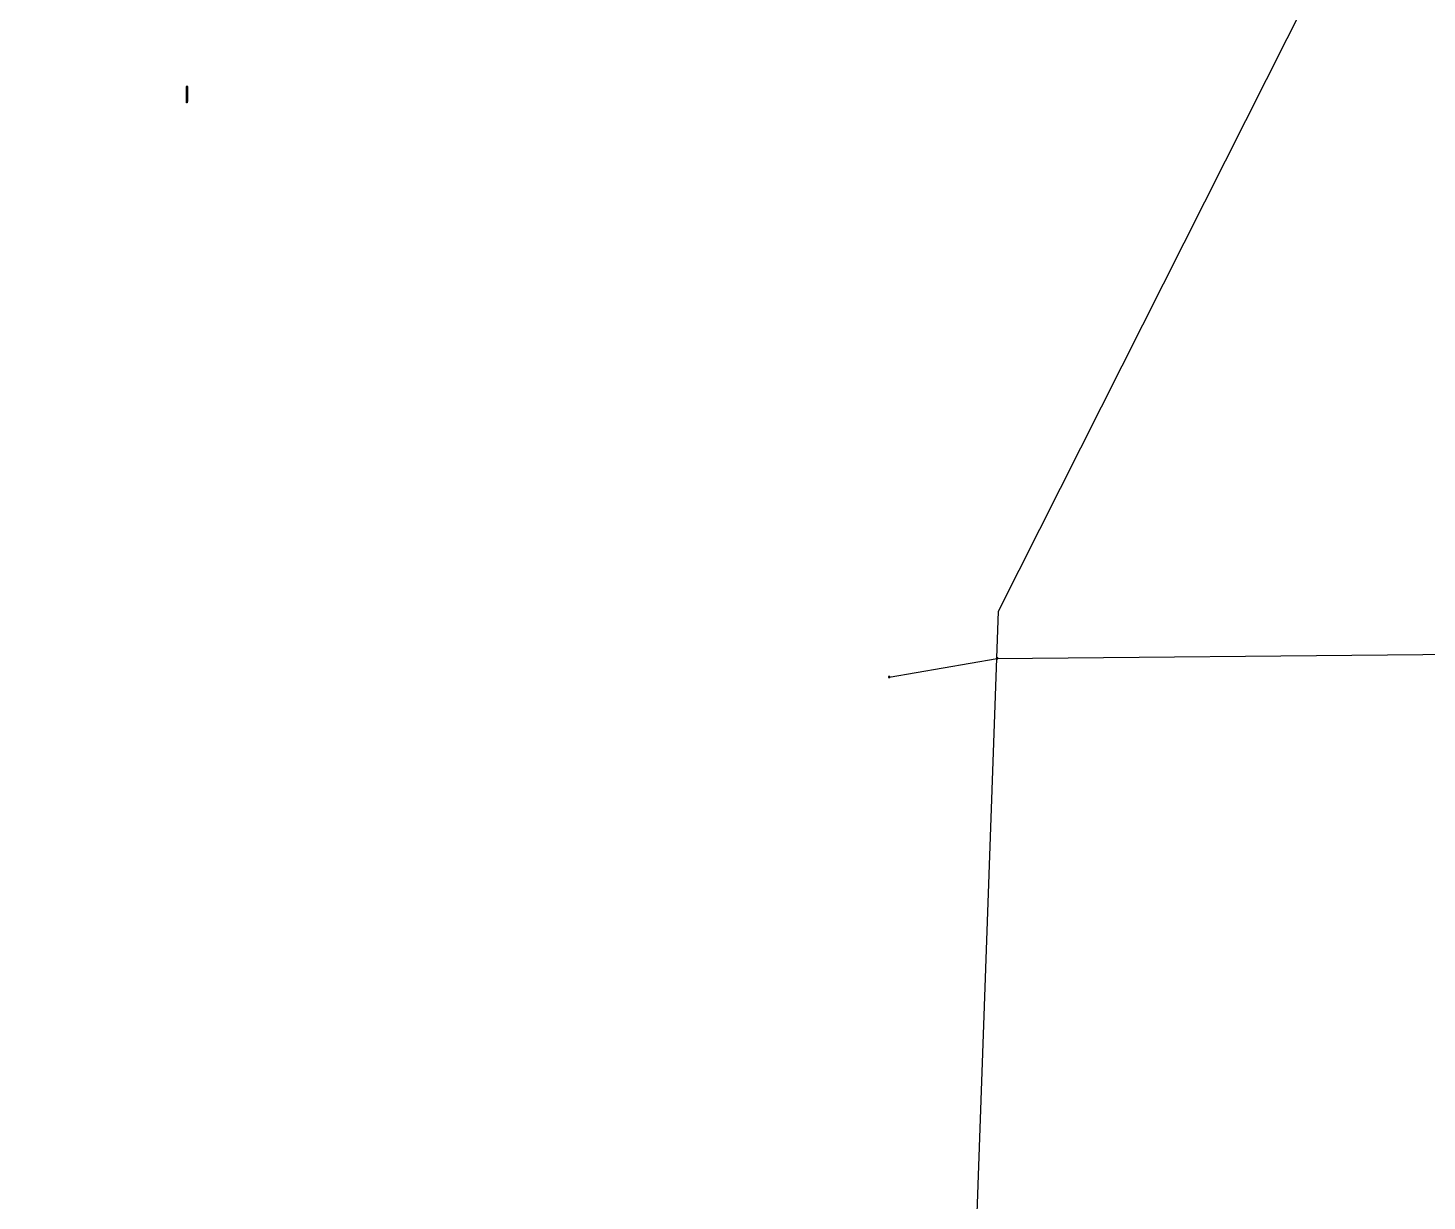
# Model space of a CAD drawing. Extents: x 691253 to 712810, y 6460221 to 6541096.
# Drawn here: x 701627 to 707218, y 6467888 to 6472578 of the extents above; entities that cross this region are included whole.
import ezdxf

# ---------------------------------------------------------------- set-up
doc = ezdxf.new("R2010")
doc.units = 0
doc.header["$MEASUREMENT"] = 0
doc.layers.get('0').update_dxf_attribs({"linetype": 'CONTINUOUS'})
doc.layers.add('telgprojekt', color=1, linetype='CONTINUOUS')

msp = doc.modelspace()

# ---------------------------------------------------------------- linework, layer by layer
at = {"color": 2, "linetype": 'Continuous'}
for p, q in [((702259.6, 6472338, 58), (702265.6, 6472344, 58)), ((702259.6, 6472338.2, 58), (702265.4, 6472344, 58)), ((702259.6, 6472338.3, 58), (702265.2, 6472344, 58)), ((702259.6, 6472338.5, 58), (702265, 6472344, 58)), ((702259.6, 6472338.7, 58), (702264.9, 6472344, 58)), ((702259.6, 6472338.9, 58), (702264.7, 6472344, 58)), ((702259.6, 6472339.1, 58), (702264.5, 6472344, 58)), ((702259.6, 6472339.2, 58), (702264.3, 6472344, 58)), ((702259.6, 6472339.4, 58), (702264.1, 6472344, 58)), ((702259.6, 6472339.6, 58), (702264, 6472344, 58)), ((702259.6, 6472339.8, 58), (702263.8, 6472344, 58)), ((702259.6, 6472339.9, 58), (702263.6, 6472344, 58)), ((702259.6, 6472340.1, 58), (702263.4, 6472344, 58)), ((702259.6, 6472340.3, 58), (702263.3, 6472344, 58)), ((702259.6, 6472340.5, 58), (702263.1, 6472344, 58)), ((702259.6, 6472340.6, 58), (702262.9, 6472344, 58)), ((702259.6, 6472340.8, 58), (702262.7, 6472344, 58)), ((702259.6, 6472341, 58), (702262.6, 6472344, 58)), ((702259.6, 6472341.2, 58), (702262.4, 6472344, 58)), ((702259.6, 6472341.4, 58), (702262.2, 6472344, 58)), ((702259.6, 6472341.5, 58), (702262, 6472344, 58)), ((702259.6, 6472341.7, 58), (702261.8, 6472344, 58)), ((702259.6, 6472341.9, 58), (702261.7, 6472344, 58)), ((702259.6, 6472342.1, 58), (702261.5, 6472344, 58)), ((702259.6, 6472342.2, 58), (702261.3, 6472344, 58)), ((702259.6, 6472342.4, 58), (702261.1, 6472344, 58)), ((702259.6, 6472342.6, 58), (702261, 6472344, 58)), ((702259.6, 6472342.8, 58), (702260.8, 6472344, 58)), ((702259.6, 6472342.9, 58), (702260.6, 6472344, 58)), ((702259.6, 6472343.1, 58), (702260.4, 6472344, 58)), ((702259.6, 6472343.3, 58), (702260.3, 6472344, 58)), ((702259.6, 6472343.5, 58), (702260.1, 6472344, 58)), ((702259.6, 6472343.6, 58), (702259.9, 6472344, 58)), ((702259.6, 6472343.8, 58), (702259.7, 6472344, 58)), ((702259.6, 6472337.8, 58), (702265.6, 6472343.8, 58)), ((702259.6, 6472337.6, 58), (702265.6, 6472343.6, 58)), ((702259.6, 6472337.5, 58), (702265.6, 6472343.5, 58)), ((702259.6, 6472337.3, 58), (702265.6, 6472343.3, 58)), ((702259.6, 6472337.1, 58), (702265.6, 6472343.1, 58)), ((702259.6, 6472336.9, 58), (702265.6, 6472342.9, 58)), ((702259.6, 6472336.8, 58), (702265.6, 6472342.8, 58)), ((702259.6, 6472336.6, 58), (702265.6, 6472342.6, 58)), ((702259.6, 6472336.4, 58), (702265.6, 6472342.4, 58)), ((702259.6, 6472336.2, 58), (702265.6, 6472342.2, 58)), ((702259.6, 6472336.1, 58), (702265.6, 6472342, 58)), ((702259.6, 6472335.9, 58), (702265.6, 6472341.9, 58)), ((702259.6, 6472335.7, 58), (702265.6, 6472341.7, 58)), ((702259.6, 6472335.5, 58), (702265.6, 6472341.5, 58)), ((702259.6, 6472335.3, 58), (702265.6, 6472341.3, 58)), ((702259.6, 6472335.2, 58), (702265.6, 6472341.2, 58)), ((702259.6, 6472335, 58), (702265.6, 6472341, 58)), ((702259.6, 6472334.8, 58), (702265.6, 6472340.8, 58)), ((702259.6, 6472334.6, 58), (702265.6, 6472340.6, 58)), ((702259.6, 6472334.5, 58), (702265.6, 6472340.5, 58)), ((702259.6, 6472334.3, 58), (702265.6, 6472340.3, 58)), ((702259.6, 6472334.1, 58), (702265.6, 6472340.1, 58)), ((702259.6, 6472333.9, 58), (702265.6, 6472339.9, 58)), ((702259.6, 6472333.8, 58), (702265.6, 6472339.8, 58)), ((702259.6, 6472333.6, 58), (702265.6, 6472339.6, 58)), ((702259.6, 6472333.4, 58), (702265.6, 6472339.4, 58)), ((702259.6, 6472333.2, 58), (702265.6, 6472339.2, 58)), ((702259.6, 6472333, 58), (702265.6, 6472339, 58)), ((702259.6, 6472332.9, 58), (702265.6, 6472338.9, 58)), ((702259.6, 6472332.7, 58), (702265.6, 6472338.7, 58)), ((702259.6, 6472332.5, 58), (702265.6, 6472338.5, 58)), ((702259.6, 6472332.3, 58), (702265.6, 6472338.3, 58)), ((702259.6, 6472332.2, 58), (702265.6, 6472338.2, 58)), ((702259.6, 6472332, 58), (702265.6, 6472338, 58)), ((702259.6, 6472331.8, 58), (702265.6, 6472337.8, 58)), ((702259.6, 6472331.6, 58), (702265.6, 6472337.6, 58)), ((702259.6, 6472331.5, 58), (702265.6, 6472337.5, 58)), ((702259.6, 6472331.3, 58), (702265.6, 6472337.3, 58)), ((702259.6, 6472331.1, 58), (702265.6, 6472337.1, 58)), ((702259.6, 6472330.9, 58), (702265.6, 6472336.9, 58)), ((702259.6, 6472330.7, 58), (702265.6, 6472336.7, 58)), ((702259.6, 6472330.6, 58), (702265.6, 6472336.6, 58)), ((702259.6, 6472330.4, 58), (702265.6, 6472336.4, 58)), ((702259.6, 6472330.2, 58), (702265.6, 6472336.2, 58)), ((702259.6, 6472330, 58), (702265.6, 6472336, 58)), ((702259.6, 6472329.9, 58), (702265.6, 6472335.9, 58)), ((702259.6, 6472329.7, 58), (702265.6, 6472335.7, 58)), ((702259.6, 6472329.5, 58), (702265.6, 6472335.5, 58)), ((702259.6, 6472329.3, 58), (702265.6, 6472335.3, 58)), ((702259.6, 6472329.2, 58), (702265.6, 6472335.2, 58)), ((702259.6, 6472329, 58), (702265.6, 6472335, 58)), ((702259.6, 6472328.8, 58), (702265.6, 6472334.8, 58)), ((702259.6, 6472328.6, 58), (702265.6, 6472334.6, 58)), ((702259.6, 6472328.5, 58), (702265.6, 6472334.4, 58)), ((702259.6, 6472328.3, 58), (702265.6, 6472334.3, 58)), ((702259.6, 6472328.1, 58), (702265.6, 6472334.1, 58)), ((702259.6, 6472327.9, 58), (702265.6, 6472333.9, 58)), ((702259.6, 6472327.7, 58), (702265.6, 6472333.7, 58)), ((702259.6, 6472327.6, 58), (702265.6, 6472333.6, 58)), ((702259.6, 6472327.4, 58), (702265.6, 6472333.4, 58)), ((702259.6, 6472327.2, 58), (702265.6, 6472333.2, 58)), ((702259.6, 6472327, 58), (702265.6, 6472333, 58)), ((702259.6, 6472326.9, 58), (702265.6, 6472332.9, 58)), ((702259.6, 6472326.7, 58), (702265.6, 6472332.7, 58)), ((702259.6, 6472326.5, 58), (702265.6, 6472332.5, 58)), ((702259.6, 6472326.3, 58), (702265.6, 6472332.3, 58)), ((702259.6, 6472326.2, 58), (702265.6, 6472332.1, 58)), ((702259.6, 6472326, 58), (702265.6, 6472332, 58)), ((702259.6, 6472325.8, 58), (702265.6, 6472331.8, 58)), ((702259.6, 6472325.6, 58), (702265.6, 6472331.6, 58)), ((702259.6, 6472325.4, 58), (702265.6, 6472331.4, 58)), ((702259.6, 6472325.3, 58), (702265.6, 6472331.3, 58)), ((702259.6, 6472325.1, 58), (702265.6, 6472331.1, 58)), ((702259.6, 6472324.9, 58), (702265.6, 6472330.9, 58)), ((702259.6, 6472324.7, 58), (702265.6, 6472330.7, 58)), ((702259.6, 6472324.6, 58), (702265.6, 6472330.6, 58)), ((702259.6, 6472324.4, 58), (702265.6, 6472330.4, 58)), ((702259.6, 6472324.2, 58), (702265.6, 6472330.2, 58)), ((702259.6, 6472324, 58), (702265.6, 6472330, 58)), ((702259.6, 6472323.9, 58), (702265.6, 6472329.9, 58)), ((702259.6, 6472323.7, 58), (702265.6, 6472329.7, 58)), ((702259.6, 6472323.5, 58), (702265.6, 6472329.5, 58)), ((702259.6, 6472323.3, 58), (702265.6, 6472329.3, 58)), ((702259.6, 6472323.1, 58), (702265.6, 6472329.1, 58)), ((702259.6, 6472323, 58), (702265.6, 6472329, 58)), ((702259.6, 6472322.8, 58), (702265.6, 6472328.8, 58)), ((702259.6, 6472322.6, 58), (702265.6, 6472328.6, 58)), ((702259.6, 6472322.4, 58), (702265.6, 6472328.4, 58)), ((702259.6, 6472322.3, 58), (702265.6, 6472328.3, 58)), ((702259.6, 6472322.1, 58), (702265.6, 6472328.1, 58)), ((702259.6, 6472321.9, 58), (702265.6, 6472327.9, 58)), ((702259.6, 6472321.7, 58), (702265.6, 6472327.7, 58)), ((702259.6, 6472321.6, 58), (702265.6, 6472327.6, 58)), ((702259.6, 6472321.4, 58), (702265.6, 6472327.4, 58)), ((702259.6, 6472321.2, 58), (702265.6, 6472327.2, 58)), ((702259.6, 6472321, 58), (702265.6, 6472327, 58)), ((702259.6, 6472320.9, 58), (702265.6, 6472326.8, 58)), ((702259.6, 6472320.7, 58), (702265.6, 6472326.7, 58)), ((702259.6, 6472320.5, 58), (702265.6, 6472326.5, 58)), ((702259.6, 6472320.3, 58), (702265.6, 6472326.3, 58)), ((702259.6, 6472320.1, 58), (702265.6, 6472326.1, 58)), ((702259.6, 6472320, 58), (702265.6, 6472326, 58)), ((702259.6, 6472319.8, 58), (702265.6, 6472325.8, 58)), ((702259.6, 6472319.6, 58), (702265.6, 6472325.6, 58)), ((702259.6, 6472319.4, 58), (702265.6, 6472325.4, 58)), ((702259.6, 6472319.3, 58), (702265.6, 6472325.3, 58)), ((702259.6, 6472319.1, 58), (702265.6, 6472325.1, 58)), ((702259.6, 6472318.9, 58), (702265.6, 6472324.9, 58)), ((702259.6, 6472318.7, 58), (702265.6, 6472324.7, 58)), ((702259.6, 6472318.6, 58), (702265.6, 6472324.5, 58)), ((702259.6, 6472318.4, 58), (702265.6, 6472324.4, 58)), ((702259.6, 6472318.2, 58), (702265.6, 6472324.2, 58)), ((702259.6, 6472318, 58), (702265.6, 6472324, 58)), ((702259.6, 6472317.8, 58), (702265.6, 6472323.8, 58)), ((702259.6, 6472317.7, 58), (702265.6, 6472323.7, 58)), ((702259.6, 6472317.5, 58), (702265.6, 6472323.5, 58)), ((702259.6, 6472317.3, 58), (702265.6, 6472323.3, 58)), ((702259.6, 6472317.1, 58), (702265.6, 6472323.1, 58)), ((702259.6, 6472317, 58), (702265.6, 6472323, 58)), ((702259.6, 6472316.8, 58), (702265.6, 6472322.8, 58)), ((702259.6, 6472316.6, 58), (702265.6, 6472322.6, 58)), ((702259.6, 6472316.4, 58), (702265.6, 6472322.4, 58)), ((702259.6, 6472316.3, 58), (702265.6, 6472322.2, 58)), ((702259.6, 6472316.1, 58), (702265.6, 6472322.1, 58)), ((702259.6, 6472315.9, 58), (702265.6, 6472321.9, 58)), ((702259.6, 6472315.7, 58), (702265.6, 6472321.7, 58)), ((702259.6, 6472315.6, 58), (702265.6, 6472321.5, 58)), ((702259.6, 6472315.4, 58), (702265.6, 6472321.4, 58)), ((702259.6, 6472315.2, 58), (702265.6, 6472321.2, 58)), ((702259.6, 6472315, 58), (702265.6, 6472321, 58)), ((702259.6, 6472314.8, 58), (702265.6, 6472320.8, 58)), ((702259.6, 6472314.7, 58), (702265.6, 6472320.7, 58)), ((702259.6, 6472314.5, 58), (702265.6, 6472320.5, 58)), ((702259.6, 6472314.3, 58), (702265.6, 6472320.3, 58)), ((702259.6, 6472314.1, 58), (702265.6, 6472320.1, 58)), ((702259.6, 6472314, 58), (702265.6, 6472320, 58)), ((702259.8, 6472314, 58), (702265.6, 6472319.8, 58)), ((702260, 6472314, 58), (702265.6, 6472319.6, 58)), ((702260.1, 6472314, 58), (702265.6, 6472319.4, 58)), ((702260.3, 6472314, 58), (702265.6, 6472319.2, 58)), ((702260.5, 6472314, 58), (702265.6, 6472319.1, 58)), ((702260.7, 6472314, 58), (702265.6, 6472318.9, 58)), ((702260.8, 6472314, 58), (702265.6, 6472318.7, 58)), ((702261, 6472314, 58), (702265.6, 6472318.5, 58)), ((702261.2, 6472314, 58), (702265.6, 6472318.4, 58)), ((702261.4, 6472314, 58), (702265.6, 6472318.2, 58)), ((702261.5, 6472314, 58), (702265.6, 6472318, 58)), ((702261.7, 6472314, 58), (702265.6, 6472317.8, 58)), ((702261.9, 6472314, 58), (702265.6, 6472317.7, 58)), ((702262.1, 6472314, 58), (702265.6, 6472317.5, 58)), ((702262.3, 6472314, 58), (702265.6, 6472317.3, 58)), ((702262.4, 6472314, 58), (702265.6, 6472317.1, 58)), ((702262.6, 6472314, 58), (702265.6, 6472316.9, 58)), ((702262.8, 6472314, 58), (702265.6, 6472316.8, 58)), ((702263, 6472314, 58), (702265.6, 6472316.6, 58)), ((702263.1, 6472314, 58), (702265.6, 6472316.4, 58)), ((702263.3, 6472314, 58), (702265.6, 6472316.2, 58)), ((702263.5, 6472314, 58), (702265.6, 6472316.1, 58)), ((702263.7, 6472314, 58), (702265.6, 6472315.9, 58)), ((702263.8, 6472314, 58), (702265.6, 6472315.7, 58)), ((702264, 6472314, 58), (702265.6, 6472315.5, 58)), ((702264.2, 6472314, 58), (702265.6, 6472315.4, 58)), ((702264.4, 6472314, 58), (702265.6, 6472315.2, 58)), ((702264.6, 6472314, 58), (702265.6, 6472315, 58)), ((702264.7, 6472314, 58), (702265.6, 6472314.8, 58)), ((702264.9, 6472314, 58), (702265.6, 6472314.6, 58)), ((702265.1, 6472314, 58), (702265.6, 6472314.5, 58))]:
    msp.add_line(p, q, dxfattribs=at)
at = {"color": 250, "linetype": 'Continuous'}
for p, q in [((702259.6, 6472308.1, 58), (702265.4, 6472314, 58)), ((702259.6, 6472308.3, 58), (702265.3, 6472314, 58)), ((702259.6, 6472308.5, 58), (702265.1, 6472314, 58)), ((702259.6, 6472308.7, 58), (702264.9, 6472314, 58)), ((702259.6, 6472308.8, 58), (702264.7, 6472314, 58)), ((702259.6, 6472309, 58), (702264.6, 6472314, 58)), ((702259.6, 6472309.2, 58), (702264.4, 6472314, 58)), ((702259.6, 6472309.4, 58), (702264.2, 6472314, 58)), ((702259.6, 6472309.5, 58), (702264, 6472314, 58)), ((702259.6, 6472309.7, 58), (702263.8, 6472314, 58)), ((702259.6, 6472309.9, 58), (702263.7, 6472314, 58)), ((702259.6, 6472310.1, 58), (702263.5, 6472314, 58)), ((702259.6, 6472310.2, 58), (702263.3, 6472314, 58)), ((702259.6, 6472310.4, 58), (702263.1, 6472314, 58)), ((702259.6, 6472310.6, 58), (702263, 6472314, 58)), ((702259.6, 6472310.8, 58), (702262.8, 6472314, 58)), ((702259.6, 6472311, 58), (702262.6, 6472314, 58)), ((702259.6, 6472311.1, 58), (702262.4, 6472314, 58)), ((702259.6, 6472311.3, 58), (702262.3, 6472314, 58)), ((702259.6, 6472311.5, 58), (702262.1, 6472314, 58)), ((702259.6, 6472311.7, 58), (702261.9, 6472314, 58)), ((702259.6, 6472311.8, 58), (702261.7, 6472314, 58)), ((702259.6, 6472312, 58), (702261.5, 6472314, 58)), ((702259.6, 6472312.2, 58), (702261.4, 6472314, 58)), ((702259.6, 6472312.4, 58), (702261.2, 6472314, 58)), ((702259.6, 6472312.5, 58), (702261, 6472314, 58)), ((702259.6, 6472312.7, 58), (702260.8, 6472314, 58)), ((702259.6, 6472312.9, 58), (702260.7, 6472314, 58)), ((702259.6, 6472313.1, 58), (702260.5, 6472314, 58)), ((702259.6, 6472313.3, 58), (702260.3, 6472314, 58)), ((702259.6, 6472313.4, 58), (702260.1, 6472314, 58)), ((702259.6, 6472313.6, 58), (702260, 6472314, 58)), ((702259.6, 6472313.8, 58), (702259.8, 6472314, 58)), ((702259.6, 6472314, 58), (702259.6, 6472314, 58)), ((702259.6, 6472308, 58), (702265.6, 6472313.9, 58)), ((702259.6, 6472307.8, 58), (702265.6, 6472313.8, 58)), ((702259.6, 6472307.6, 58), (702265.6, 6472313.6, 58)), ((702259.6, 6472307.4, 58), (702265.6, 6472313.4, 58)), ((702259.6, 6472307.2, 58), (702265.6, 6472313.2, 58)), ((702259.6, 6472307.1, 58), (702265.6, 6472313.1, 58)), ((702259.6, 6472306.9, 58), (702265.6, 6472312.9, 58)), ((702259.6, 6472306.7, 58), (702265.6, 6472312.7, 58)), ((702259.6, 6472306.5, 58), (702265.6, 6472312.5, 58)), ((702259.6, 6472306.4, 58), (702265.6, 6472312.3, 58)), ((702259.6, 6472306.2, 58), (702265.6, 6472312.2, 58)), ((702259.6, 6472306, 58), (702265.6, 6472312, 58)), ((702259.6, 6472305.8, 58), (702265.6, 6472311.8, 58)), ((702259.6, 6472305.7, 58), (702265.6, 6472311.6, 58)), ((702259.6, 6472305.5, 58), (702265.6, 6472311.5, 58)), ((702259.6, 6472305.3, 58), (702265.6, 6472311.3, 58)), ((702259.6, 6472305.1, 58), (702265.6, 6472311.1, 58)), ((702259.6, 6472304.9, 58), (702265.6, 6472310.9, 58)), ((702259.6, 6472304.8, 58), (702265.6, 6472310.8, 58)), ((702259.6, 6472304.6, 58), (702265.6, 6472310.6, 58)), ((702259.6, 6472304.4, 58), (702265.6, 6472310.4, 58)), ((702259.6, 6472304.2, 58), (702265.6, 6472310.2, 58)), ((702259.6, 6472304.1, 58), (702265.6, 6472310.1, 58)), ((702259.6, 6472303.9, 58), (702265.6, 6472309.9, 58)), ((702259.6, 6472303.7, 58), (702265.6, 6472309.7, 58)), ((702259.6, 6472303.5, 58), (702265.6, 6472309.5, 58)), ((702259.6, 6472303.4, 58), (702265.6, 6472309.3, 58)), ((702259.6, 6472303.2, 58), (702265.6, 6472309.2, 58)), ((702259.6, 6472303, 58), (702265.6, 6472309, 58)), ((702259.6, 6472302.8, 58), (702265.6, 6472308.8, 58)), ((702259.6, 6472302.6, 58), (702265.6, 6472308.6, 58)), ((702259.6, 6472302.5, 58), (702265.6, 6472308.5, 58)), ((702259.6, 6472302.3, 58), (702265.6, 6472308.3, 58)), ((702259.6, 6472302.1, 58), (702265.6, 6472308.1, 58)), ((702265.3, 6472314, 58), (702265.6, 6472314.3, 58)), ((702265.4, 6472314, 58), (702265.6, 6472314.1, 58)), ((702259.6, 6472301.9, 58), (702265.6, 6472307.9, 58)), ((702259.6, 6472301.8, 58), (702265.6, 6472307.8, 58)), ((702259.6, 6472301.6, 58), (702265.6, 6472307.6, 58)), ((702259.6, 6472301.4, 58), (702265.6, 6472307.4, 58)), ((702259.6, 6472301.2, 58), (702265.6, 6472307.2, 58)), ((702259.6, 6472301.1, 58), (702265.6, 6472307, 58)), ((702259.6, 6472300.9, 58), (702265.6, 6472306.9, 58)), ((702259.6, 6472300.7, 58), (702265.6, 6472306.7, 58)), ((702259.6, 6472300.5, 58), (702265.6, 6472306.5, 58)), ((702259.6, 6472300.4, 58), (702265.6, 6472306.3, 58)), ((702259.6, 6472300.2, 58), (702265.6, 6472306.2, 58)), ((702259.6, 6472300, 58), (702265.6, 6472306, 58)), ((702259.6, 6472299.8, 58), (702265.6, 6472305.8, 58)), ((702259.6, 6472299.6, 58), (702265.6, 6472305.6, 58)), ((702259.6, 6472299.5, 58), (702265.6, 6472305.5, 58)), ((702259.6, 6472299.3, 58), (702265.6, 6472305.3, 58)), ((702259.6, 6472299.1, 58), (702265.6, 6472305.1, 58)), ((702259.6, 6472298.9, 58), (702265.6, 6472304.9, 58)), ((702259.6, 6472298.8, 58), (702265.6, 6472304.7, 58)), ((702259.6, 6472298.6, 58), (702265.6, 6472304.6, 58)), ((702259.6, 6472298.4, 58), (702265.6, 6472304.4, 58)), ((702259.6, 6472298.2, 58), (702265.6, 6472304.2, 58)), ((702259.6, 6472298.1, 58), (702265.6, 6472304, 58)), ((702259.6, 6472297.9, 58), (702265.6, 6472303.9, 58)), ((702259.6, 6472297.7, 58), (702265.6, 6472303.7, 58)), ((702259.6, 6472297.5, 58), (702265.6, 6472303.5, 58)), ((702259.6, 6472297.3, 58), (702265.6, 6472303.3, 58)), ((702259.6, 6472297.2, 58), (702265.6, 6472303.2, 58)), ((702259.6, 6472297, 58), (702265.6, 6472303, 58)), ((702259.6, 6472296.8, 58), (702265.6, 6472302.8, 58)), ((702259.6, 6472296.6, 58), (702265.6, 6472302.6, 58)), ((702259.6, 6472296.5, 58), (702265.6, 6472302.5, 58)), ((702259.6, 6472296.3, 58), (702265.6, 6472302.3, 58)), ((702259.6, 6472296.1, 58), (702265.6, 6472302.1, 58)), ((702259.6, 6472295.9, 58), (702265.6, 6472301.9, 58)), ((702259.6, 6472295.8, 58), (702265.6, 6472301.7, 58)), ((702259.6, 6472295.6, 58), (702265.6, 6472301.6, 58)), ((702259.6, 6472295.4, 58), (702265.6, 6472301.4, 58)), ((702259.6, 6472295.2, 58), (702265.6, 6472301.2, 58)), ((702259.6, 6472295.1, 58), (702265.6, 6472301, 58)), ((702259.6, 6472294.9, 58), (702265.6, 6472300.9, 58)), ((702259.6, 6472294.7, 58), (702265.6, 6472300.7, 58)), ((702259.6, 6472294.5, 58), (702265.6, 6472300.5, 58)), ((702259.6, 6472294.3, 58), (702265.6, 6472300.3, 58)), ((702259.6, 6472294.2, 58), (702265.6, 6472300.2, 58)), ((702259.6, 6472294, 58), (702265.6, 6472300, 58)), ((702259.6, 6472293.8, 58), (702265.6, 6472299.8, 58)), ((702259.6, 6472293.6, 58), (702265.6, 6472299.6, 58)), ((702259.6, 6472293.5, 58), (702265.6, 6472299.4, 58)), ((702259.6, 6472293.3, 58), (702265.6, 6472299.3, 58)), ((702259.6, 6472293.1, 58), (702265.6, 6472299.1, 58)), ((702259.6, 6472292.9, 58), (702265.6, 6472298.9, 58)), ((702259.6, 6472292.8, 58), (702265.6, 6472298.7, 58)), ((702259.6, 6472292.6, 58), (702265.6, 6472298.6, 58)), ((702259.6, 6472292.4, 58), (702265.6, 6472298.4, 58)), ((702259.6, 6472292.2, 58), (702265.6, 6472298.2, 58)), ((702259.6, 6472292, 58), (702265.6, 6472298, 58)), ((702259.6, 6472291.9, 58), (702265.6, 6472297.9, 58)), ((702259.6, 6472291.7, 58), (702265.6, 6472297.7, 58)), ((702259.6, 6472291.5, 58), (702265.6, 6472297.5, 58)), ((702259.6, 6472291.3, 58), (702265.6, 6472297.3, 58)), ((702259.6, 6472291.2, 58), (702265.6, 6472297.1, 58)), ((702259.6, 6472291, 58), (702265.6, 6472297, 58)), ((702259.6, 6472290.8, 58), (702265.6, 6472296.8, 58)), ((702259.6, 6472290.6, 58), (702265.6, 6472296.6, 58)), ((702259.6, 6472290.5, 58), (702265.6, 6472296.4, 58)), ((702259.6, 6472290.3, 58), (702265.6, 6472296.3, 58)), ((702259.6, 6472290.1, 58), (702265.6, 6472296.1, 58)), ((702259.6, 6472289.9, 58), (702265.6, 6472295.9, 58)), ((702259.6, 6472289.7, 58), (702265.6, 6472295.7, 58)), ((702259.6, 6472289.6, 58), (702265.6, 6472295.6, 58)), ((702259.6, 6472289.4, 58), (702265.6, 6472295.4, 58)), ((702259.6, 6472289.2, 58), (702265.6, 6472295.2, 58)), ((702259.6, 6472289, 58), (702265.6, 6472295, 58)), ((702259.6, 6472288.9, 58), (702265.6, 6472294.8, 58)), ((702259.6, 6472288.7, 58), (702265.6, 6472294.7, 58)), ((702259.6, 6472288.5, 58), (702265.6, 6472294.5, 58)), ((702259.6, 6472288.3, 58), (702265.6, 6472294.3, 58)), ((702259.6, 6472288.2, 58), (702265.6, 6472294.1, 58)), ((702259.6, 6472288, 58), (702265.6, 6472294, 58)), ((702259.6, 6472287.8, 58), (702265.6, 6472293.8, 58)), ((702259.6, 6472287.6, 58), (702265.6, 6472293.6, 58)), ((702259.6, 6472287.5, 58), (702265.6, 6472293.4, 58)), ((702259.6, 6472287.3, 58), (702265.6, 6472293.3, 58)), ((702259.6, 6472287.1, 58), (702265.6, 6472293.1, 58)), ((702259.6, 6472286.9, 58), (702265.6, 6472292.9, 58)), ((702259.6, 6472286.7, 58), (702265.6, 6472292.7, 58)), ((702259.6, 6472286.6, 58), (702265.6, 6472292.6, 58)), ((702259.6, 6472286.4, 58), (702265.6, 6472292.4, 58)), ((702259.6, 6472286.2, 58), (702265.6, 6472292.2, 58)), ((702259.6, 6472286, 58), (702265.6, 6472292, 58)), ((702259.6, 6472285.9, 58), (702265.6, 6472291.8, 58)), ((702259.6, 6472285.7, 58), (702265.6, 6472291.7, 58)), ((702259.6, 6472285.5, 58), (702265.6, 6472291.5, 58)), ((702259.6, 6472285.3, 58), (702265.6, 6472291.3, 58)), ((702259.6, 6472285.2, 58), (702265.6, 6472291.1, 58)), ((702259.6, 6472285, 58), (702265.6, 6472291, 58)), ((702259.6, 6472284.8, 58), (702265.6, 6472290.8, 58)), ((702259.6, 6472284.6, 58), (702265.6, 6472290.6, 58)), ((702259.6, 6472284.4, 58), (702265.6, 6472290.4, 58)), ((702259.6, 6472284.3, 58), (702265.6, 6472290.3, 58)), ((702259.6, 6472284.1, 58), (702265.6, 6472290.1, 58)), ((702259.6, 6472283.9, 58), (702265.6, 6472289.9, 58)), ((702259.6, 6472283.7, 58), (702265.6, 6472289.7, 58)), ((702259.6, 6472283.6, 58), (702265.6, 6472289.5, 58)), ((702259.8, 6472283.6, 58), (702265.6, 6472289.4, 58)), ((702260.1, 6472283.7, 58), (702265.6, 6472289.2, 58)), ((702260.3, 6472283.8, 58), (702265.6, 6472289, 58)), ((702260.5, 6472283.8, 58), (702265.6, 6472288.8, 58)), ((702260.8, 6472283.9, 58), (702265.6, 6472288.7, 58)), ((702261, 6472283.9, 58), (702265.6, 6472288.5, 58)), ((702261.2, 6472283.9, 58), (702265.6, 6472288.3, 58)), ((702261.4, 6472284, 58), (702265.6, 6472288.1, 58)), ((702261.6, 6472284, 58), (702265.6, 6472288, 58)), ((702261.8, 6472284, 58), (702265.6, 6472287.8, 58)), ((702261.9, 6472284, 58), (702265.6, 6472287.6, 58)), ((702262.1, 6472284, 58), (702265.6, 6472287.4, 58)), ((702262.3, 6472284, 58), (702265.6, 6472287.2, 58)), ((702262.5, 6472284, 58), (702265.6, 6472287.1, 58)), ((702262.7, 6472284, 58), (702265.6, 6472286.9, 58)), ((702262.8, 6472284, 58), (702265.6, 6472286.7, 58)), ((702263, 6472284, 58), (702265.6, 6472286.5, 58)), ((702263.2, 6472284, 58), (702265.6, 6472286.4, 58)), ((702263.4, 6472284, 58), (702265.6, 6472286.2, 58)), ((702263.5, 6472284, 58), (702265.6, 6472286, 58)), ((702263.7, 6472284, 58), (702265.6, 6472285.8, 58)), ((702263.8, 6472283.9, 58), (702265.6, 6472285.7, 58)), ((702264, 6472283.9, 58), (702265.6, 6472285.5, 58)), ((702264.1, 6472283.9, 58), (702265.6, 6472285.3, 58)), ((702264.3, 6472283.8, 58), (702265.6, 6472285.1, 58)), ((702264.4, 6472283.8, 58), (702265.6, 6472284.9, 58)), ((702264.6, 6472283.8, 58), (702265.6, 6472284.8, 58)), ((702264.7, 6472283.8, 58), (702265.6, 6472284.6, 58)), ((702264.9, 6472283.7, 58), (702265.6, 6472284.4, 58)), ((702265, 6472283.7, 58), (702265.6, 6472284.2, 58)), ((702265.2, 6472283.7, 58), (702265.6, 6472284.1, 58)), ((702265.3, 6472283.6, 58), (702265.6, 6472283.9, 58)), ((702265.4, 6472283.6, 58), (702265.6, 6472283.7, 58))]:
    msp.add_line(p, q, dxfattribs=at)
at = {"color": 250, "linetype": 'Continuous', "elevation": 58}
for points in [[(702259.6, 6472344), (702259.6, 6472314), (702265.6, 6472314), (702265.6, 6472344), (702259.6, 6472344), (702259.6, 6472283.5), (702260.3, 6472283.8), (702261.5, 6472284), (702262.6, 6472284), (702263.7, 6472283.9), (702264.5, 6472283.8), (702265.6, 6472283.6), (702265.6, 6472284), (702265.6, 6472314)], [(702258.5, 6472282), (702259.9, 6472282)], [(702258.5, 6472282), (702259.9, 6472282)], [(702263.9, 6472282), (702265.4, 6472282)], [(702263.9, 6472282), (702265.4, 6472282)]]:
    msp.add_lwpolyline(points, dxfattribs=at)
msp.add_lwpolyline([(702260.2, 6472281.1), (702260.6, 6472280.5), (702261.1, 6472280.2), (702261.5, 6472280.1), (702261.8, 6472280), (702262.3, 6472280), (702262.6, 6472280.1), (702263.1, 6472280.3), (702263.4, 6472280.6), (702263.6, 6472280.9), (702263.8, 6472281.3), (702263.9, 6472281.7), (702263.9, 6472282.1), (702263.9, 6472282.5), (702263.8, 6472282.8), (702263.5, 6472283.3), (702263.2, 6472283.5), (702262.7, 6472283.8), (702262.4, 6472283.9), (702262.1, 6472284), (702261.7, 6472284), (702261.5, 6472283.9), (702261.2, 6472283.8), (702260.8, 6472283.6), (702260.6, 6472283.5), (702260.5, 6472283.3), (702260.3, 6472283.1), (702260.1, 6472282.6), (702260, 6472282.3), (702259.9, 6472282), (702260, 6472281.4)], close=True, dxfattribs=at)
msp.add_lwpolyline([(702260.2, 6472281.1), (702260.6, 6472280.5), (702261.1, 6472280.2), (702261.5, 6472280.1), (702261.8, 6472280), (702262.3, 6472280), (702262.6, 6472280.1), (702263.1, 6472280.3), (702263.4, 6472280.6), (702263.6, 6472280.9), (702263.8, 6472281.3), (702263.9, 6472281.7), (702263.9, 6472282.1), (702263.9, 6472282.5), (702263.8, 6472282.8), (702263.5, 6472283.3), (702263.2, 6472283.5), (702262.7, 6472283.8), (702262.4, 6472283.9), (702262.1, 6472284), (702261.7, 6472284), (702261.5, 6472283.9), (702261.2, 6472283.8), (702260.8, 6472283.6), (702260.6, 6472283.5), (702260.5, 6472283.3), (702260.3, 6472283.1), (702260.1, 6472282.6), (702260, 6472282.3), (702259.9, 6472282), (702260, 6472281.4)], close=True, dxfattribs=at)
at = {"linetype": 'Continuous', "elevation": 58}
msp.add_lwpolyline([(702261.9, 6472282), (702261.9, 6472282)], dxfattribs=at)
at = {"layer": 'telgprojekt', "color": 5, "linetype": 'Continuous'}
for p, q in [((705498, 6470060.2), (705503, 6470055.2)), ((705503, 6470060.2), (705498, 6470055.2)), ((705503, 6470060.2), (705498, 6470060.2)), ((705498, 6470060.2), (705498, 6470055.2)), ((705498, 6470055.2), (705503, 6470055.2)), ((705503, 6470055.2), (705503, 6470060.2)), ((705503, 6470055.2), (705503, 6470060.2)), ((705503, 6470060.2), (705503, 6470055.2)), ((705066.7, 6469985.6), (705071.7, 6469980.6)), ((705071.7, 6469985.6), (705066.7, 6469980.6)), ((705071.7, 6469985.6), (705066.7, 6469985.6)), ((705066.7, 6469985.6), (705066.7, 6469980.6)), ((705066.7, 6469980.6), (705071.7, 6469980.6)), ((705071.7, 6469980.6), (705071.7, 6469985.6)), ((705071.7, 6469980.6), (705071.7, 6469985.6)), ((705071.7, 6469985.6), (705071.7, 6469980.6))]:
    msp.add_line(p, q, dxfattribs=at)
at = {"layer": 'telgprojekt', "color": 3, "linetype": 'Continuous'}
msp.add_lwpolyline([(705148.9, 6460221.1), (705506.3, 6470245.8), (707910.2, 6475019.7), (706269.7, 6480201.1), (704689.6, 6485230), (702570.4, 6492276), (700467.3, 6499756.9), (698386.5, 6506931.1), (696237.5, 6514318.4), (694196.8, 6521278.8), (698301.7, 6526537.3), (704222.2, 6532143.5), (709482.4, 6537506.3), (712809.6, 6541096.5)], dxfattribs=at)
at = {"layer": 'telgprojekt', "color": 5, "linetype": 'Continuous'}
for points in [[(705500.5, 6470057.7), (708902.3, 6470088.6)], [(705069.2, 6469983.1), (705500.5, 6470057.7)], [(705498, 6470060.2), (705503, 6470060.2)], [(705498, 6470060.2), (705498, 6470055.2)], [(705498, 6470055.2), (705503, 6470055.2)], [(705066.7, 6469985.6), (705071.7, 6469985.6)], [(705066.7, 6469985.6), (705066.7, 6469980.6)], [(705066.7, 6469980.6), (705071.7, 6469980.6)]]:
    msp.add_lwpolyline(points, dxfattribs=at)

doc.saveas('drawing.dxf')
